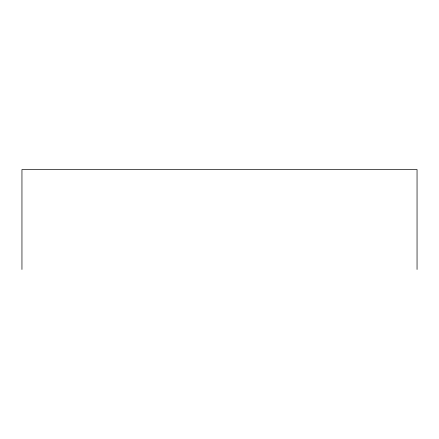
<?xml version="1.0" encoding="UTF-8"?>
<svg xmlns="http://www.w3.org/2000/svg" width="439" height="439" viewBox="0 0 439 439"><rect width="100%" height="100%" fill="white"/><g stroke="black" fill="none" stroke-linecap="round" stroke-linejoin="round"><path stroke-width="0.66" d="M417.05 269.458L417.05 169.542L21.95 169.542L21.95 269.458"/></g></svg>
